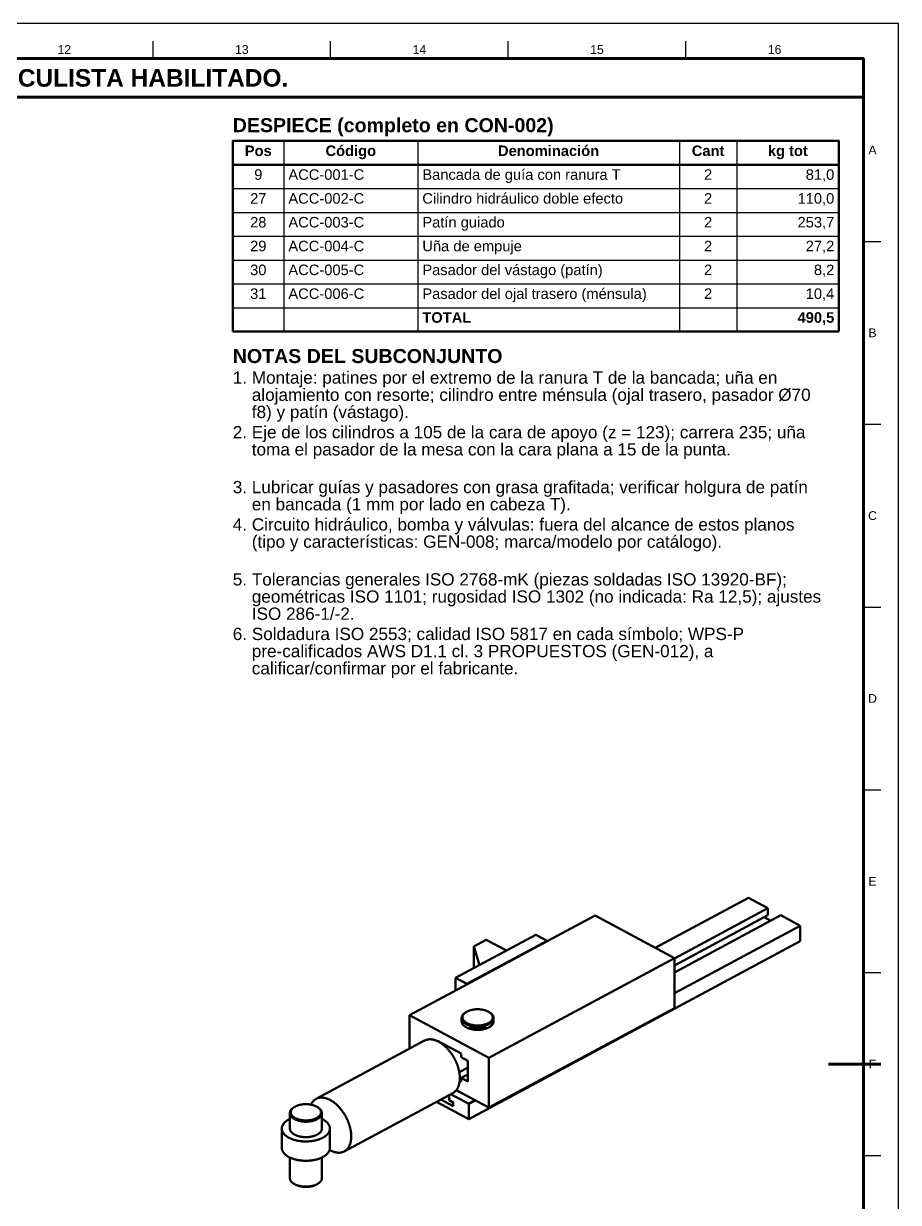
# Model space of a CAD drawing. Header units: millimetres. Extents: x 0 to 841, y 0 to 594.
# Drawn here: x 591.3 to 841, y 257.5 to 594 of the extents above; entities that cross this region are included whole.
import ezdxf
from ezdxf.enums import TextEntityAlignment as Align

# ---------------------------------------------------------------- set-up
doc = ezdxf.new("R2010")
doc.units = ezdxf.units.MM
for name, color, linetype, lineweight in [('FINA', 7, 'CONTINUOUS', 25), ('MARCO', 7, 'CONTINUOUS', 70), ('TXT', 7, 'CONTINUOUS', 25), ('VIS', 7, 'CONTINUOUS', 50)]:
    doc.layers.add(name, color=color, linetype=linetype, lineweight=lineweight)
doc.styles.add('STD', font='LiberationSans-Regular.ttf')
doc.styles.add('STDB', font='LiberationSans-Bold.ttf')

msp = doc.modelspace()

# ---------------------------------------------------------------- linework, layer by layer
at = {"layer": 'FINA'}
for p, q in [((628.25, 584), (628.25, 589)), ((678.94, 584), (678.94, 589)), ((729.62, 584), (729.62, 589)), ((780.31, 584), (780.31, 589)), ((665.57, 560.5), (665.57, 506.1)), ((703.81, 560.5), (703.81, 506.1)), ((778.47, 560.5), (778.47, 506.1)), ((794.86, 560.5), (794.86, 506.1)), ((651, 553.7), (824, 553.7)), ((651, 546.9), (824, 546.9)), ((651, 540.1), (824, 540.1)), ((651, 533.3), (824, 533.3)), ((831, 531.82), (836, 531.82)), ((651, 526.5), (824, 526.5)), ((651, 519.7), (824, 519.7)), ((651, 512.9), (824, 512.9)), ((831, 479.64), (836, 479.64)), ((831, 427.45), (836, 427.45)), ((831, 375.27), (836, 375.27)), ((831, 323.09), (836, 323.09)), ((831, 270.91), (836, 270.91))]:
    msp.add_line(p, q, dxfattribs=at)
msp.add_lwpolyline([(0, 0), (841, 0), (841, 594), (0, 594)], close=True, dxfattribs=at)
at = {"layer": 'MARCO'}
msp.add_line((836, 297), (821, 297), dxfattribs=at)
for points in [[(20, 10), (831, 10), (831, 584), (20, 584)], [(20, 573), (831, 573), (831, 584), (20, 584)]]:
    msp.add_lwpolyline(points, close=True, dxfattribs=at)
at = {"layer": 'VIS'}
for p, q in [((651, 560.5), (651, 506.1)), ((824, 560.5), (824, 506.1)), ((651, 506.1), (824, 506.1))]:
    msp.add_line(p, q, dxfattribs=at)
msp.add_lwpolyline([(651, 553.7), (824, 553.7), (824, 560.5), (651, 560.5)], close=True, dxfattribs=at)
for points in [[(771.61, 330.16), (798.2, 344.43)], [(798.2, 344.43), (803.75, 341.45)], [(777.09, 327.14), (803.75, 341.45)], [(803.75, 341.45), (803.75, 339.47)], [(740.78, 332.06), (754.42, 339.39)], [(754.42, 339.39), (777.09, 327.22)], [(777.09, 323.16), (807.45, 339.47)], [(777.09, 325.15), (803.75, 339.47)], [(802.72, 338.91), (804.57, 337.92)], [(807.45, 339.47), (813, 336.49)], [(714.6, 321.59), (737.54, 333.91)], [(737.54, 333.91), (740.78, 332.17)], [(777.09, 317.2), (813, 336.49)], [(813, 332.07), (813, 336.49)], [(717.84, 319.86), (740.78, 332.17)], [(717.84, 319.75), (740.78, 332.06)], [(718.35, 281.25), (813, 332.07)], [(719.81, 330.57), (723.36, 332.48)], [(719.81, 324.39), (719.81, 330.57)], [(721.39, 325.24), (719.81, 330.57)], [(723.36, 332.48), (729.12, 329.39)], [(740.78, 332.06), (740.78, 332.17)], [(724.13, 298.79), (777.09, 327.22)], [(777.09, 312.98), (777.09, 327.22)], [(701.47, 310.95), (717.84, 319.75)], [(714.6, 318.01), (714.6, 321.59)], [(714.6, 321.59), (717.84, 319.86)], [(717.84, 319.75), (717.84, 319.86)], [(724.13, 284.55), (777.09, 312.98)], [(701.47, 301.38), (701.47, 310.95)], [(701.47, 310.95), (724.13, 298.79)], [(717.36, 311.66), (717.26, 311.6), (717.16, 311.52), (717.06, 311.45), (716.97, 311.37), (716.88, 311.28), (716.8, 311.2), (716.71, 311.1), (716.64, 311.01), (716.57, 310.91), (716.51, 310.8), (716.45, 310.69), (716.4, 310.58), (716.37, 310.46), (716.34, 310.34), (716.32, 310.22), (716.31, 310.1)], [(716.31, 310.1), (716.32, 309.98), (716.34, 309.86), (716.36, 309.74), (716.4, 309.63), (716.44, 309.52), (716.5, 309.41), (716.56, 309.31), (716.63, 309.21), (716.7, 309.11), (716.78, 309.02), (716.86, 308.94), (716.95, 308.85), (717.04, 308.77), (717.13, 308.7), (717.23, 308.63), (717.33, 308.56), (717.43, 308.49), (717.53, 308.43), (717.63, 308.37), (717.74, 308.32), (717.85, 308.26), (717.96, 308.21), (718.07, 308.17), (718.18, 308.12), (718.29, 308.08), (718.4, 308.04), (718.52, 308), (718.63, 307.96), (718.75, 307.93), (718.86, 307.9), (718.98, 307.87), (719.1, 307.84), (719.21, 307.81), (719.33, 307.79), (719.45, 307.77), (719.57, 307.75), (719.69, 307.73), (719.8, 307.71), (719.92, 307.7), (720.04, 307.68), (720.16, 307.67), (720.28, 307.66), (720.4, 307.66), (720.52, 307.65), (720.64, 307.65), (720.76, 307.64), (720.88, 307.64), (721, 307.64), (721.12, 307.64), (721.24, 307.65), (721.36, 307.65), (721.48, 307.66), (721.6, 307.67), (721.72, 307.68), (721.84, 307.69), (721.96, 307.71), (722.08, 307.73), (722.2, 307.74), (722.31, 307.76), (722.43, 307.78), (722.55, 307.81), (722.67, 307.83), (722.78, 307.86), (722.9, 307.89), (723.02, 307.92), (723.13, 307.96), (723.25, 307.99), (723.36, 308.03), (723.47, 308.07), (723.59, 308.11), (723.7, 308.16), (723.81, 308.2), (723.92, 308.25), (724.02, 308.31), (724.13, 308.36)], [(716.31, 310.1), (716.31, 309.22)], [(717.56, 311.8), (717.46, 311.73), (717.37, 311.66), (717.27, 311.58), (717.18, 311.5), (717.09, 311.42), (717.01, 311.33), (716.93, 311.24), (716.86, 311.15), (716.79, 311.05), (716.73, 310.94), (716.68, 310.83), (716.64, 310.72), (716.61, 310.61), (716.59, 310.49), (716.58, 310.37), (716.58, 310.25), (716.59, 310.13), (716.62, 310.01), (716.65, 309.9), (716.69, 309.78), (716.75, 309.68), (716.81, 309.57), (716.88, 309.47), (716.95, 309.38), (717.03, 309.29), (717.11, 309.2), (717.2, 309.12), (717.29, 309.04), (717.39, 308.97), (717.48, 308.9), (717.58, 308.83), (717.69, 308.77), (717.79, 308.71), (717.9, 308.65), (718, 308.6), (718.11, 308.55), (718.22, 308.5), (718.34, 308.45), (718.45, 308.41), (718.56, 308.37), (718.67, 308.33), (718.79, 308.3), (718.9, 308.26), (719.02, 308.23), (719.14, 308.2), (719.25, 308.18), (719.37, 308.15), (719.49, 308.13), (719.61, 308.11), (719.73, 308.09), (719.85, 308.07), (719.97, 308.06), (720.09, 308.04), (720.2, 308.03), (720.32, 308.02), (720.44, 308.02), (720.56, 308.01), (720.68, 308.01), (720.81, 308), (720.93, 308), (721.05, 308), (721.17, 308.01), (721.29, 308.01), (721.41, 308.02), (721.53, 308.03), (721.65, 308.04), (721.76, 308.05), (721.88, 308.06), (722, 308.08), (722.12, 308.1), (722.24, 308.12), (722.36, 308.14), (722.48, 308.16), (722.59, 308.19), (722.71, 308.22), (722.83, 308.25), (722.94, 308.28), (723.06, 308.32), (723.17, 308.35), (723.29, 308.39), (723.4, 308.43), (723.51, 308.48), (723.62, 308.52), (723.73, 308.57), (723.84, 308.63), (723.95, 308.68)], [(717.56, 311.8), (717.36, 311.66)], [(724.22, 311.8), (724.12, 311.86), (724.01, 311.92), (723.91, 311.98), (723.8, 312.03), (723.69, 312.09), (723.58, 312.14), (723.46, 312.18), (723.35, 312.23), (723.23, 312.27), (723.12, 312.31), (723, 312.34), (722.88, 312.38), (722.77, 312.41), (722.65, 312.44), (722.53, 312.47), (722.41, 312.49), (722.29, 312.51), (722.17, 312.53), (722.05, 312.55), (721.93, 312.57), (721.81, 312.59), (721.69, 312.6), (721.56, 312.61), (721.44, 312.62), (721.32, 312.63), (721.2, 312.63), (721.08, 312.64), (720.95, 312.64), (720.83, 312.64), (720.71, 312.64), (720.59, 312.63), (720.47, 312.63), (720.34, 312.62), (720.22, 312.61), (720.1, 312.6), (719.98, 312.59), (719.86, 312.57), (719.74, 312.55), (719.62, 312.53), (719.5, 312.51), (719.38, 312.49), (719.26, 312.47), (719.14, 312.44), (719.02, 312.41), (718.9, 312.38), (718.78, 312.34), (718.67, 312.31), (718.55, 312.27), (718.44, 312.23), (718.32, 312.18), (718.21, 312.14), (718.1, 312.09), (717.99, 312.03), (717.88, 311.98), (717.77, 311.92), (717.67, 311.86), (717.56, 311.8)], [(723.95, 308.68), (724.05, 308.74), (724.16, 308.8), (724.26, 308.87), (724.36, 308.94), (724.46, 309.01), (724.55, 309.09), (724.64, 309.17), (724.73, 309.26), (724.81, 309.35), (724.89, 309.44), (724.96, 309.54), (725.02, 309.64), (725.08, 309.75), (725.13, 309.86), (725.16, 309.98), (725.19, 310.1), (725.21, 310.22), (725.21, 310.34), (725.2, 310.46), (725.18, 310.58), (725.15, 310.7), (725.11, 310.82), (725.06, 310.93), (725, 311.03), (724.93, 311.14), (724.86, 311.23), (724.78, 311.33), (724.7, 311.42), (724.61, 311.5), (724.52, 311.58), (724.42, 311.66), (724.32, 311.73), (724.22, 311.8)], [(724.13, 308.36), (724.24, 308.42), (724.34, 308.48), (724.44, 308.55), (724.54, 308.62), (724.64, 308.69), (724.74, 308.76), (724.83, 308.84), (724.92, 308.93), (725, 309.01), (725.08, 309.1), (725.15, 309.2), (725.22, 309.3), (725.28, 309.4), (725.34, 309.51), (725.39, 309.62), (725.42, 309.74), (725.45, 309.86), (725.47, 309.98), (725.47, 310.1)], [(724.22, 311.8), (724.43, 311.66)], [(725.47, 310.1), (725.47, 310.22), (725.45, 310.34), (725.42, 310.46), (725.38, 310.58), (725.34, 310.69), (725.28, 310.8), (725.22, 310.91), (725.15, 311.01), (725.07, 311.1), (724.99, 311.2), (724.91, 311.28), (724.82, 311.37), (724.72, 311.45), (724.63, 311.52), (724.53, 311.6), (724.43, 311.66)], [(725.47, 310.1), (725.47, 309.22)], [(724.13, 307.48), (724.02, 307.42), (723.92, 307.37), (723.81, 307.32), (723.7, 307.27), (723.59, 307.23), (723.47, 307.19), (723.36, 307.15), (723.25, 307.11), (723.13, 307.07), (723.02, 307.04), (722.9, 307.01), (722.78, 306.98), (722.67, 306.95), (722.55, 306.93), (722.43, 306.9), (722.31, 306.88), (722.2, 306.86), (722.08, 306.84), (721.96, 306.83), (721.84, 306.81), (721.72, 306.8), (721.6, 306.79), (721.48, 306.78), (721.36, 306.77), (721.24, 306.77), (721.12, 306.76), (721, 306.76), (720.88, 306.76), (720.76, 306.76), (720.64, 306.76), (720.52, 306.77), (720.4, 306.77), (720.28, 306.78), (720.16, 306.79), (720.04, 306.8), (719.92, 306.81), (719.8, 306.83), (719.69, 306.85), (719.57, 306.86), (719.45, 306.88), (719.33, 306.91), (719.21, 306.93), (719.1, 306.96), (718.98, 306.98), (718.86, 307.01), (718.75, 307.05), (718.63, 307.08), (718.52, 307.12), (718.4, 307.15), (718.29, 307.19), (718.18, 307.24), (718.07, 307.28), (717.96, 307.33), (717.85, 307.38), (717.74, 307.43), (717.63, 307.49), (717.53, 307.55), (717.43, 307.61), (717.33, 307.68), (717.23, 307.74), (717.13, 307.82), (717.04, 307.89), (716.95, 307.97), (716.86, 308.05), (716.78, 308.14), (716.7, 308.23), (716.63, 308.33), (716.56, 308.42), (716.5, 308.53), (716.44, 308.64), (716.4, 308.75), (716.36, 308.86), (716.34, 308.98), (716.32, 309.1), (716.31, 309.22)], [(718.34, 307.18), (718.46, 307.21), (718.57, 307.25), (718.69, 307.29), (718.8, 307.32), (718.92, 307.35), (719.04, 307.38), (719.16, 307.41), (719.27, 307.43), (719.39, 307.46), (719.51, 307.48), (719.63, 307.5), (719.75, 307.51), (719.87, 307.53), (719.99, 307.54), (720.11, 307.56), (720.23, 307.57), (720.35, 307.57), (720.47, 307.58), (720.59, 307.59), (720.71, 307.59), (720.83, 307.59), (720.95, 307.59), (721.07, 307.59), (721.2, 307.59), (721.32, 307.58), (721.44, 307.57), (721.56, 307.57), (721.68, 307.56), (721.8, 307.54), (721.92, 307.53), (722.04, 307.51), (722.16, 307.5), (722.28, 307.48), (722.39, 307.46), (722.51, 307.43), (722.63, 307.41), (722.75, 307.38), (722.87, 307.35), (722.98, 307.32), (723.1, 307.29), (723.21, 307.25), (723.33, 307.21), (723.44, 307.18)], [(718.68, 307.06), (718.8, 307.1), (718.91, 307.13), (719.03, 307.16), (719.15, 307.19), (719.27, 307.21), (719.39, 307.23), (719.51, 307.26), (719.63, 307.27), (719.75, 307.29), (719.87, 307.31), (719.99, 307.32), (720.11, 307.33), (720.23, 307.34), (720.35, 307.35), (720.47, 307.36), (720.59, 307.37), (720.71, 307.37), (720.83, 307.37), (720.95, 307.37), (721.08, 307.37), (721.2, 307.37), (721.32, 307.36), (721.44, 307.35), (721.56, 307.34), (721.68, 307.33), (721.8, 307.32), (721.92, 307.31), (722.04, 307.29), (722.16, 307.27), (722.28, 307.26), (722.4, 307.23), (722.52, 307.21), (722.64, 307.19), (722.75, 307.16), (722.87, 307.13), (722.99, 307.1), (723.11, 307.06)], [(725.47, 309.22), (725.47, 309.1), (725.45, 308.98), (725.42, 308.86), (725.39, 308.74), (725.34, 308.63), (725.28, 308.52), (725.22, 308.42), (725.15, 308.32), (725.08, 308.22), (725, 308.13), (724.92, 308.04), (724.83, 307.96), (724.74, 307.88), (724.64, 307.8), (724.54, 307.73), (724.44, 307.66), (724.34, 307.6), (724.24, 307.54), (724.13, 307.48)], [(674.78, 287.05), (705.77, 303.69)], [(715.81, 292.97), (715.81, 293.09), (715.8, 293.21), (715.8, 293.33), (715.79, 293.45), (715.79, 293.57), (715.78, 293.69), (715.77, 293.81), (715.75, 293.93), (715.74, 294.05), (715.73, 294.17), (715.71, 294.29), (715.69, 294.4), (715.68, 294.52), (715.66, 294.64), (715.63, 294.76), (715.61, 294.88), (715.59, 295), (715.56, 295.11), (715.54, 295.23), (715.51, 295.35), (715.48, 295.47), (715.45, 295.58), (715.42, 295.7), (715.39, 295.81), (715.36, 295.93), (715.32, 296.05), (715.29, 296.16), (715.25, 296.28), (715.21, 296.39), (715.17, 296.5), (715.14, 296.62), (715.1, 296.73), (715.05, 296.84), (715.01, 296.96), (714.97, 297.07), (714.92, 297.18), (714.88, 297.29), (714.83, 297.4), (714.78, 297.51), (714.74, 297.62), (714.69, 297.73), (714.64, 297.84), (714.59, 297.95), (714.53, 298.06), (714.48, 298.17), (714.43, 298.28), (714.37, 298.38), (714.32, 298.49), (714.26, 298.6), (714.2, 298.7), (714.15, 298.81), (714.09, 298.91), (714.03, 299.02), (713.96, 299.12), (713.9, 299.22), (713.84, 299.33), (713.78, 299.43), (713.71, 299.53), (713.65, 299.63), (713.58, 299.73), (713.51, 299.83), (713.45, 299.93), (713.38, 300.03), (713.31, 300.13), (713.24, 300.23), (713.17, 300.32), (713.09, 300.42), (713.02, 300.51), (712.95, 300.61), (712.87, 300.7), (712.8, 300.8), (712.72, 300.89), (712.64, 300.98), (712.56, 301.07), (712.48, 301.16), (712.4, 301.25), (712.32, 301.34), (712.24, 301.43), (712.16, 301.52), (712.08, 301.61), (711.99, 301.69), (711.91, 301.78), (711.82, 301.86), (711.73, 301.94), (711.64, 302.02), (711.56, 302.11), (711.47, 302.19), (711.38, 302.27), (711.28, 302.34), (711.19, 302.42), (711.1, 302.5), (711, 302.57), (710.91, 302.64), (710.81, 302.72), (710.72, 302.79), (710.62, 302.86), (710.52, 302.93), (710.42, 302.99), (710.32, 303.06), (710.22, 303.12), (710.11, 303.19), (710.01, 303.25), (709.91, 303.31), (709.8, 303.36), (709.69, 303.42), (709.59, 303.47), (709.48, 303.53), (709.37, 303.58), (709.26, 303.63), (709.15, 303.67), (709.04, 303.72), (708.92, 303.76), (708.81, 303.8), (708.69, 303.84), (708.58, 303.87), (708.46, 303.9), (708.35, 303.93), (708.23, 303.96), (708.11, 303.98), (707.99, 304.01), (707.87, 304.02), (707.75, 304.04), (707.64, 304.05), (707.52, 304.06), (707.39, 304.06), (707.27, 304.06), (707.15, 304.06), (707.03, 304.05), (706.91, 304.04), (706.8, 304.02), (706.68, 304), (706.56, 303.98), (706.44, 303.95), (706.33, 303.92), (706.21, 303.88), (706.1, 303.84), (705.99, 303.79), (705.88, 303.74), (705.77, 303.69)], [(709.42, 303.65), (709.42, 303.55)], [(709.42, 303.65), (716.18, 300.02)], [(710.3, 303.07), (710.4, 303.12)], [(711.75, 301.92), (712.2, 302.16)], [(716.18, 300.02), (716.18, 298.98)], [(716.18, 298.98), (718.12, 297.93)], [(718.12, 297.93), (718.12, 291.97)], [(724.13, 284.55), (724.13, 298.79)], [(713.82, 288.7), (713.92, 288.76), (714.02, 288.83), (714.12, 288.89), (714.22, 288.96), (714.31, 289.04), (714.41, 289.12), (714.49, 289.2), (714.58, 289.28), (714.66, 289.37), (714.74, 289.46), (714.82, 289.56), (714.89, 289.65), (714.96, 289.75), (715.03, 289.85), (715.09, 289.95), (715.15, 290.06), (715.21, 290.16), (715.26, 290.27), (715.31, 290.38), (715.36, 290.49), (715.4, 290.6), (715.45, 290.72), (715.49, 290.83), (715.52, 290.94), (715.56, 291.06), (715.59, 291.18), (715.62, 291.29), (715.65, 291.41), (715.67, 291.53), (715.69, 291.65), (715.71, 291.77), (715.73, 291.88), (715.75, 292), (715.76, 292.12), (715.77, 292.24), (715.78, 292.36), (715.79, 292.48), (715.8, 292.6), (715.8, 292.73), (715.81, 292.85), (715.81, 292.97)], [(715.65, 294.66), (717.99, 295.92)], [(716.18, 293.02), (718.12, 294.06)], [(716.18, 293.02), (718.12, 291.97)], [(716.18, 293.02), (716.18, 291.97)], [(717.8, 295.81), (718.12, 295.64)], [(717.99, 295.92), (718.01, 295.93), (718.03, 295.94), (718.05, 295.95), (718.08, 295.97), (718.1, 295.98), (718.12, 296)], [(714.81, 289.55), (724.13, 284.55)], [(715.77, 292.19), (716.18, 291.97)], [(674.78, 287.05), (674.68, 286.99), (674.57, 286.92), (674.47, 286.85), (674.37, 286.78), (674.27, 286.7), (674.17, 286.62), (674.08, 286.53), (674, 286.44), (673.91, 286.35), (673.83, 286.26), (673.75, 286.16), (673.68, 286.06), (673.61, 285.96), (673.54, 285.85), (673.48, 285.74), (673.42, 285.63), (673.36, 285.52), (673.31, 285.41)], [(684.82, 276.33), (684.82, 276.45), (684.82, 276.57), (684.81, 276.69), (684.81, 276.81), (684.8, 276.93), (684.79, 277.05), (684.78, 277.17), (684.77, 277.29), (684.75, 277.41), (684.74, 277.53), (684.72, 277.65), (684.71, 277.77), (684.69, 277.89), (684.67, 278), (684.65, 278.12), (684.62, 278.24), (684.6, 278.36), (684.58, 278.48), (684.55, 278.59), (684.52, 278.71), (684.49, 278.83), (684.46, 278.95), (684.43, 279.06), (684.4, 279.18), (684.37, 279.29), (684.33, 279.41), (684.3, 279.52), (684.26, 279.64), (684.23, 279.75), (684.19, 279.87), (684.15, 279.98), (684.11, 280.09), (684.07, 280.21), (684.02, 280.32), (683.98, 280.43), (683.94, 280.54), (683.89, 280.66), (683.84, 280.77), (683.8, 280.88), (683.75, 280.99), (683.7, 281.1), (683.65, 281.21), (683.6, 281.32), (683.55, 281.42), (683.49, 281.53), (683.44, 281.64), (683.39, 281.75), (683.33, 281.85), (683.27, 281.96), (683.22, 282.07), (683.16, 282.17), (683.1, 282.28), (683.04, 282.38), (682.98, 282.48), (682.92, 282.59), (682.85, 282.69), (682.79, 282.79), (682.73, 282.89), (682.66, 282.99), (682.59, 283.09), (682.53, 283.19), (682.46, 283.29), (682.39, 283.39), (682.32, 283.49), (682.25, 283.59), (682.18, 283.69), (682.11, 283.78), (682.03, 283.88), (681.96, 283.97), (681.88, 284.07), (681.81, 284.16), (681.73, 284.25), (681.65, 284.34), (681.58, 284.44), (681.5, 284.53), (681.42, 284.62), (681.34, 284.71), (681.25, 284.79), (681.17, 284.88), (681.09, 284.97), (681, 285.05), (680.92, 285.14), (680.83, 285.22), (680.75, 285.31), (680.66, 285.39), (680.57, 285.47), (680.48, 285.55), (680.39, 285.63), (680.3, 285.71), (680.2, 285.78), (680.11, 285.86), (680.02, 285.93), (679.92, 286.01), (679.83, 286.08), (679.73, 286.15), (679.63, 286.22), (679.53, 286.29), (679.43, 286.36), (679.33, 286.42), (679.23, 286.49), (679.13, 286.55), (679.02, 286.61), (678.92, 286.67), (678.81, 286.73), (678.71, 286.78), (678.6, 286.84), (678.49, 286.89), (678.38, 286.94), (678.27, 286.99), (678.16, 287.04), (678.05, 287.08), (677.94, 287.12), (677.82, 287.16), (677.71, 287.2), (677.59, 287.23), (677.48, 287.27), (677.36, 287.3), (677.24, 287.32), (677.12, 287.35), (677.01, 287.37), (676.89, 287.39), (676.77, 287.4), (676.65, 287.41), (676.53, 287.42), (676.41, 287.42), (676.29, 287.42), (676.17, 287.42), (676.05, 287.41), (675.93, 287.4), (675.81, 287.38), (675.69, 287.36), (675.57, 287.34), (675.45, 287.31), (675.34, 287.28), (675.22, 287.24), (675.11, 287.2), (675, 287.15), (674.89, 287.1), (674.78, 287.05)], [(682.83, 272.07), (713.82, 288.7)], [(709.15, 286.2), (718.35, 281.25)], [(710.38, 286.86), (713.91, 284.96)], [(712.33, 287.91), (712.8, 287.65)], [(712.8, 288.16), (712.8, 286.66)], [(712.8, 286.66), (713.91, 286.07)], [(713.26, 288.4), (718.35, 285.67)], [(713.91, 286.07), (713.91, 284.96)], [(718.35, 285.67), (720.2, 286.66)], [(668.34, 284.57), (668.24, 284.5), (668.14, 284.43), (668.04, 284.35), (667.95, 284.27), (667.86, 284.19), (667.77, 284.1), (667.69, 284.01), (667.61, 283.91), (667.54, 283.81), (667.48, 283.71), (667.43, 283.6), (667.38, 283.49), (667.34, 283.37), (667.31, 283.25), (667.3, 283.13), (667.29, 283.01)], [(667.29, 283.01), (667.3, 282.89), (667.31, 282.77), (667.34, 282.65), (667.37, 282.54), (667.42, 282.42), (667.47, 282.32), (667.53, 282.21), (667.6, 282.11), (667.67, 282.02), (667.75, 281.93), (667.84, 281.84), (667.92, 281.76), (668.01, 281.68), (668.11, 281.6), (668.2, 281.53), (668.3, 281.46), (668.4, 281.4), (668.51, 281.34), (668.61, 281.28), (668.72, 281.22), (668.82, 281.17), (668.93, 281.12), (669.04, 281.07), (669.15, 281.03), (669.27, 280.98), (669.38, 280.94), (669.49, 280.9), (669.61, 280.87), (669.72, 280.83), (669.84, 280.8), (669.95, 280.77), (670.07, 280.75), (670.19, 280.72), (670.31, 280.7), (670.42, 280.67), (670.54, 280.65), (670.66, 280.63), (670.78, 280.62), (670.9, 280.6), (671.02, 280.59), (671.14, 280.58), (671.26, 280.57), (671.38, 280.56), (671.5, 280.56), (671.62, 280.55), (671.74, 280.55), (671.86, 280.55), (671.98, 280.55), (672.1, 280.55), (672.22, 280.55), (672.34, 280.56), (672.46, 280.57), (672.58, 280.58), (672.7, 280.59), (672.81, 280.6), (672.93, 280.62), (673.05, 280.63), (673.17, 280.65), (673.29, 280.67), (673.41, 280.69), (673.53, 280.71), (673.64, 280.74), (673.76, 280.77), (673.88, 280.8), (673.99, 280.83), (674.11, 280.86), (674.22, 280.9), (674.34, 280.94), (674.45, 280.98), (674.56, 281.02), (674.67, 281.06), (674.78, 281.11), (674.89, 281.16), (675, 281.21), (675.11, 281.27)], [(667.29, 283.01), (667.29, 278.59)], [(668.54, 284.7), (668.44, 284.63), (668.34, 284.56), (668.25, 284.49), (668.16, 284.41), (668.07, 284.33), (667.99, 284.24), (667.91, 284.15), (667.84, 284.05), (667.77, 283.95), (667.71, 283.85), (667.66, 283.74), (667.62, 283.63), (667.58, 283.51), (667.56, 283.39), (667.55, 283.27), (667.55, 283.15), (667.57, 283.03), (667.59, 282.92), (667.63, 282.8), (667.67, 282.69), (667.72, 282.58), (667.78, 282.48), (667.85, 282.38), (667.92, 282.28), (668, 282.19), (668.09, 282.11), (668.18, 282.03), (668.27, 281.95), (668.36, 281.87), (668.46, 281.8), (668.56, 281.74), (668.66, 281.67), (668.77, 281.61), (668.87, 281.56), (668.98, 281.5), (669.09, 281.45), (669.2, 281.41), (669.31, 281.36), (669.42, 281.32), (669.54, 281.28), (669.65, 281.24), (669.76, 281.2), (669.88, 281.17), (670, 281.14), (670.11, 281.11), (670.23, 281.08), (670.35, 281.06), (670.47, 281.03), (670.58, 281.01), (670.7, 281), (670.82, 280.98), (670.94, 280.96), (671.06, 280.95), (671.18, 280.94), (671.3, 280.93), (671.42, 280.92), (671.54, 280.92), (671.66, 280.91), (671.78, 280.91), (671.9, 280.91), (672.02, 280.91), (672.14, 280.91), (672.26, 280.92), (672.38, 280.93), (672.5, 280.93), (672.62, 280.94), (672.74, 280.96), (672.86, 280.97), (672.98, 280.99), (673.1, 281), (673.22, 281.02), (673.33, 281.05), (673.45, 281.07), (673.57, 281.1), (673.69, 281.12), (673.8, 281.15), (673.92, 281.19), (674.03, 281.22), (674.15, 281.26), (674.26, 281.3), (674.37, 281.34), (674.49, 281.38), (674.6, 281.43), (674.71, 281.48), (674.81, 281.53), (674.92, 281.59)], [(668.54, 284.7), (668.34, 284.57)], [(675.2, 284.7), (675.1, 284.77), (674.99, 284.83), (674.88, 284.89), (674.77, 284.94), (674.66, 284.99), (674.55, 285.04), (674.44, 285.09), (674.32, 285.13), (674.21, 285.17), (674.09, 285.21), (673.98, 285.25), (673.86, 285.28), (673.74, 285.31), (673.62, 285.34), (673.5, 285.37), (673.39, 285.4), (673.27, 285.42), (673.14, 285.44), (673.02, 285.46), (672.9, 285.48), (672.78, 285.49), (672.66, 285.51), (672.54, 285.52), (672.42, 285.53), (672.3, 285.53), (672.17, 285.54), (672.05, 285.54), (671.93, 285.54), (671.81, 285.54), (671.69, 285.54), (671.56, 285.54), (671.44, 285.53), (671.32, 285.53), (671.2, 285.52), (671.08, 285.51), (670.96, 285.49), (670.83, 285.48), (670.71, 285.46), (670.59, 285.44), (670.47, 285.42), (670.35, 285.4), (670.23, 285.37), (670.11, 285.34), (670, 285.31), (669.88, 285.28), (669.76, 285.25), (669.64, 285.21), (669.53, 285.17), (669.41, 285.13), (669.3, 285.09), (669.19, 285.04), (669.07, 284.99), (668.96, 284.94), (668.86, 284.89), (668.75, 284.83), (668.64, 284.77), (668.54, 284.7)], [(674.92, 281.59), (675.03, 281.65), (675.13, 281.71), (675.23, 281.78), (675.33, 281.85), (675.43, 281.92), (675.53, 282), (675.62, 282.08), (675.7, 282.16), (675.79, 282.25), (675.86, 282.35), (675.93, 282.45), (676, 282.55), (676.05, 282.66), (676.1, 282.77), (676.14, 282.89), (676.17, 283.01), (676.18, 283.13), (676.19, 283.25), (676.18, 283.37), (676.16, 283.49), (676.13, 283.61), (676.09, 283.72), (676.03, 283.83), (675.98, 283.94), (675.91, 284.04), (675.84, 284.14), (675.76, 284.23), (675.67, 284.32), (675.59, 284.41), (675.49, 284.49), (675.4, 284.56), (675.3, 284.63), (675.2, 284.7)], [(675.11, 281.27), (675.21, 281.33), (675.32, 281.39), (675.42, 281.45), (675.52, 281.52), (675.62, 281.59), (675.71, 281.67), (675.8, 281.75), (675.89, 281.83), (675.98, 281.92), (676.06, 282.01), (676.13, 282.11), (676.2, 282.21), (676.26, 282.31), (676.31, 282.42), (676.36, 282.53), (676.4, 282.65), (676.43, 282.76), (676.44, 282.88), (676.45, 283.01)], [(675.2, 284.7), (675.4, 284.57)], [(676.45, 283.01), (676.44, 283.13), (676.42, 283.25), (676.4, 283.37), (676.36, 283.49), (676.31, 283.6), (676.26, 283.71), (676.19, 283.81), (676.12, 283.91), (676.05, 284.01), (675.97, 284.1), (675.88, 284.19), (675.79, 284.27), (675.7, 284.35), (675.6, 284.43), (675.5, 284.5), (675.4, 284.57)], [(676.45, 283.01), (676.45, 278.59)], [(718.35, 281.25), (718.35, 285.67)], [(667.29, 281.34), (667.18, 281.29), (667.07, 281.23), (666.97, 281.17), (666.86, 281.11), (666.75, 281.05), (666.65, 280.99), (666.55, 280.92), (666.45, 280.86), (666.35, 280.79), (666.25, 280.71), (666.16, 280.64), (666.06, 280.56), (665.97, 280.48), (665.88, 280.4), (665.79, 280.31), (665.71, 280.22), (665.63, 280.13), (665.55, 280.04), (665.48, 279.94), (665.41, 279.84), (665.34, 279.74), (665.28, 279.64), (665.23, 279.53), (665.18, 279.42), (665.13, 279.31), (665.09, 279.19), (665.06, 279.07), (665.03, 278.95), (665.02, 278.83), (665, 278.71), (665, 278.59)], [(678.74, 278.59), (678.73, 278.71), (678.72, 278.83), (678.7, 278.95), (678.68, 279.07), (678.65, 279.19), (678.61, 279.31), (678.56, 279.42), (678.51, 279.53), (678.45, 279.64), (678.39, 279.74), (678.33, 279.84), (678.26, 279.94), (678.18, 280.04), (678.11, 280.13), (678.03, 280.22), (677.94, 280.31), (677.86, 280.4), (677.77, 280.48), (677.68, 280.56), (677.58, 280.64), (677.49, 280.71), (677.39, 280.79), (677.29, 280.86), (677.19, 280.92), (677.09, 280.99), (676.98, 281.05), (676.88, 281.11), (676.77, 281.17), (676.66, 281.23), (676.56, 281.29), (676.45, 281.34)], [(665, 278.59), (665, 278.47), (665.02, 278.35), (665.03, 278.23), (665.06, 278.11), (665.09, 278), (665.13, 277.88), (665.17, 277.77), (665.22, 277.66), (665.28, 277.55), (665.34, 277.45), (665.4, 277.35), (665.47, 277.25), (665.54, 277.15), (665.62, 277.06), (665.7, 276.97), (665.78, 276.88), (665.87, 276.8), (665.96, 276.71), (666.05, 276.63), (666.14, 276.56), (666.23, 276.48), (666.33, 276.41), (666.43, 276.34), (666.53, 276.27), (666.63, 276.21), (666.73, 276.14), (666.84, 276.08), (666.94, 276.02), (667.05, 275.97), (667.15, 275.91), (667.26, 275.86), (667.37, 275.8), (667.48, 275.75), (667.59, 275.71), (667.7, 275.66), (667.81, 275.62), (667.93, 275.57), (668.04, 275.53), (668.15, 275.49), (668.27, 275.45), (668.38, 275.41), (668.5, 275.38), (668.61, 275.34), (668.73, 275.31), (668.85, 275.28), (668.96, 275.25), (669.08, 275.22), (669.2, 275.19), (669.32, 275.17), (669.43, 275.14), (669.55, 275.12), (669.67, 275.1), (669.79, 275.08), (669.91, 275.06), (670.03, 275.04), (670.15, 275.02), (670.27, 275.01), (670.38, 274.99), (670.5, 274.98), (670.62, 274.97), (670.74, 274.95), (670.86, 274.94), (670.99, 274.93), (671.11, 274.93), (671.23, 274.92), (671.35, 274.91), (671.47, 274.91), (671.59, 274.91), (671.71, 274.91), (671.83, 274.9), (671.95, 274.9), (672.07, 274.91), (672.19, 274.91), (672.31, 274.91), (672.43, 274.92), (672.55, 274.92), (672.67, 274.93), (672.79, 274.94), (672.91, 274.95), (673.03, 274.96), (673.15, 274.97), (673.27, 274.98), (673.39, 275), (673.51, 275.01), (673.63, 275.03), (673.75, 275.05), (673.87, 275.06), (673.99, 275.08), (674.11, 275.11), (674.22, 275.13), (674.34, 275.15), (674.46, 275.18), (674.58, 275.2), (674.7, 275.23), (674.81, 275.26), (674.93, 275.29), (675.05, 275.32), (675.16, 275.36), (675.28, 275.39), (675.39, 275.43), (675.51, 275.46), (675.62, 275.5), (675.73, 275.54), (675.85, 275.59), (675.96, 275.63), (676.07, 275.68), (676.18, 275.72), (676.29, 275.77), (676.4, 275.82), (676.51, 275.87), (676.62, 275.93), (676.72, 275.98)], [(665, 278.59), (665, 273.07)], [(675.11, 276.85), (675, 276.8), (674.89, 276.75), (674.78, 276.7), (674.67, 276.65), (674.56, 276.6), (674.45, 276.56), (674.34, 276.52), (674.22, 276.48), (674.11, 276.45), (673.99, 276.41), (673.88, 276.38), (673.76, 276.35), (673.64, 276.33), (673.53, 276.3), (673.41, 276.28), (673.29, 276.25), (673.17, 276.24), (673.05, 276.22), (672.93, 276.2), (672.81, 276.19), (672.7, 276.17), (672.58, 276.16), (672.46, 276.15), (672.34, 276.15), (672.22, 276.14), (672.1, 276.14), (671.98, 276.13), (671.86, 276.13), (671.74, 276.13), (671.62, 276.14), (671.5, 276.14), (671.38, 276.15), (671.26, 276.16), (671.14, 276.16), (671.02, 276.18), (670.9, 276.19), (670.78, 276.2), (670.66, 276.22), (670.54, 276.24), (670.42, 276.26), (670.31, 276.28), (670.19, 276.3), (670.07, 276.33), (669.95, 276.36), (669.84, 276.39), (669.72, 276.42), (669.61, 276.45), (669.49, 276.49), (669.38, 276.53), (669.27, 276.57), (669.15, 276.61), (669.04, 276.66), (668.93, 276.71), (668.82, 276.76), (668.72, 276.81), (668.61, 276.86), (668.51, 276.92), (668.4, 276.99), (668.3, 277.05), (668.2, 277.12), (668.11, 277.19), (668.01, 277.27), (667.92, 277.34), (667.84, 277.43), (667.75, 277.51), (667.67, 277.61), (667.6, 277.7), (667.53, 277.8), (667.47, 277.9), (667.42, 278.01), (667.37, 278.12), (667.34, 278.24), (667.31, 278.35), (667.3, 278.47), (667.29, 278.59)], [(676.45, 278.59), (676.44, 278.47), (676.43, 278.35), (676.4, 278.23), (676.36, 278.12), (676.31, 278), (676.26, 277.9), (676.2, 277.79), (676.13, 277.69), (676.06, 277.6), (675.98, 277.5), (675.89, 277.42), (675.8, 277.33), (675.71, 277.26), (675.62, 277.18), (675.52, 277.11), (675.42, 277.04), (675.32, 276.97), (675.21, 276.91), (675.11, 276.85)], [(676.72, 275.98), (676.83, 276.04), (676.94, 276.11), (677.05, 276.17), (677.15, 276.23), (677.25, 276.3), (677.35, 276.37), (677.45, 276.45), (677.55, 276.52), (677.65, 276.6), (677.74, 276.68), (677.83, 276.76), (677.92, 276.85), (678.01, 276.94), (678.09, 277.03), (678.17, 277.12), (678.24, 277.22), (678.32, 277.32), (678.38, 277.43), (678.45, 277.53), (678.5, 277.64), (678.56, 277.75), (678.6, 277.87), (678.64, 277.98), (678.68, 278.1), (678.7, 278.22), (678.72, 278.35), (678.73, 278.47), (678.74, 278.59)], [(678.74, 278.59), (678.74, 273.07)], [(682.83, 272.07), (682.93, 272.12), (683.04, 272.19), (683.14, 272.26), (683.23, 272.33), (683.33, 272.4), (683.42, 272.48), (683.51, 272.56), (683.59, 272.65), (683.68, 272.73), (683.75, 272.83), (683.83, 272.92), (683.9, 273.02), (683.97, 273.11), (684.04, 273.21), (684.1, 273.32), (684.16, 273.42), (684.22, 273.53), (684.27, 273.64), (684.32, 273.74), (684.37, 273.86), (684.42, 273.97), (684.46, 274.08), (684.5, 274.19), (684.54, 274.31), (684.57, 274.42), (684.6, 274.54), (684.63, 274.66), (684.66, 274.77), (684.68, 274.89), (684.71, 275.01), (684.73, 275.13), (684.74, 275.25), (684.76, 275.37), (684.77, 275.49), (684.79, 275.61), (684.8, 275.73), (684.8, 275.85), (684.81, 275.97), (684.82, 276.09), (684.82, 276.21), (684.82, 276.33)], [(665, 273.07), (665, 272.95), (665.02, 272.83), (665.03, 272.71), (665.06, 272.6), (665.09, 272.48), (665.13, 272.37), (665.17, 272.25), (665.22, 272.14), (665.28, 272.04), (665.34, 271.93), (665.4, 271.83), (665.47, 271.73), (665.54, 271.64), (665.62, 271.54), (665.7, 271.45), (665.78, 271.36), (665.87, 271.28), (665.96, 271.2), (666.05, 271.12), (666.14, 271.04), (666.23, 270.96), (666.33, 270.89), (666.43, 270.82), (666.53, 270.75), (666.63, 270.69), (666.73, 270.63), (666.84, 270.56), (666.94, 270.5), (667.05, 270.45), (667.15, 270.39), (667.26, 270.34), (667.37, 270.29), (667.48, 270.24), (667.59, 270.19), (667.7, 270.14), (667.81, 270.1), (667.93, 270.05), (668.04, 270.01), (668.15, 269.97), (668.27, 269.93), (668.38, 269.9), (668.5, 269.86), (668.61, 269.83), (668.73, 269.79), (668.85, 269.76), (668.96, 269.73), (669.08, 269.7), (669.2, 269.68), (669.32, 269.65), (669.43, 269.63), (669.55, 269.6), (669.67, 269.58), (669.79, 269.56), (669.91, 269.54), (670.03, 269.52), (670.15, 269.5), (670.27, 269.49), (670.38, 269.47), (670.5, 269.46), (670.62, 269.45), (670.74, 269.44), (670.86, 269.43), (670.99, 269.42), (671.11, 269.41), (671.23, 269.4), (671.35, 269.4), (671.47, 269.39), (671.59, 269.39), (671.71, 269.39), (671.83, 269.39), (671.95, 269.39), (672.07, 269.39), (672.19, 269.39), (672.31, 269.39), (672.43, 269.4), (672.55, 269.4), (672.67, 269.41), (672.79, 269.42), (672.91, 269.43), (673.03, 269.44), (673.15, 269.45), (673.27, 269.46), (673.39, 269.48), (673.51, 269.49), (673.63, 269.51), (673.75, 269.53), (673.87, 269.55), (673.99, 269.57), (674.11, 269.59), (674.22, 269.61), (674.34, 269.63), (674.46, 269.66), (674.58, 269.69), (674.7, 269.71), (674.81, 269.74), (674.93, 269.77), (675.05, 269.8), (675.16, 269.84), (675.28, 269.87), (675.39, 269.91), (675.51, 269.95), (675.62, 269.99), (675.73, 270.03), (675.85, 270.07), (675.96, 270.11), (676.07, 270.16), (676.18, 270.2), (676.29, 270.25), (676.4, 270.3), (676.51, 270.36), (676.62, 270.41), (676.72, 270.47)], [(676.72, 270.47), (676.83, 270.53), (676.94, 270.59), (677.05, 270.65), (677.15, 270.72), (677.25, 270.78), (677.35, 270.86), (677.45, 270.93), (677.55, 271), (677.65, 271.08), (677.74, 271.16), (677.83, 271.25), (677.92, 271.33), (678.01, 271.42), (678.09, 271.51), (678.17, 271.61), (678.24, 271.7), (678.32, 271.8), (678.38, 271.91), (678.45, 272.01), (678.5, 272.12), (678.56, 272.23), (678.6, 272.35), (678.64, 272.47), (678.68, 272.58), (678.7, 272.71), (678.72, 272.83), (678.73, 272.95), (678.74, 273.07)], [(667.29, 270.33), (667.29, 264.47)], [(676.45, 270.33), (676.45, 264.47)], [(678.64, 272.47), (678.75, 272.41), (678.86, 272.36), (678.97, 272.3), (679.08, 272.25), (679.19, 272.19), (679.3, 272.14), (679.41, 272.1), (679.52, 272.05), (679.64, 272.01), (679.75, 271.97), (679.87, 271.93), (679.98, 271.89), (680.1, 271.86), (680.22, 271.83), (680.34, 271.8), (680.46, 271.77), (680.58, 271.75), (680.7, 271.73), (680.82, 271.72), (680.94, 271.71), (681.06, 271.7), (681.18, 271.69), (681.3, 271.69), (681.43, 271.69), (681.55, 271.7), (681.67, 271.71), (681.79, 271.73), (681.91, 271.75), (682.03, 271.77), (682.15, 271.8), (682.27, 271.83), (682.38, 271.87), (682.5, 271.91), (682.61, 271.96), (682.72, 272.01), (682.83, 272.07)], [(667.29, 264.47), (667.3, 264.34), (667.31, 264.22), (667.34, 264.1), (667.38, 263.99), (667.43, 263.87), (667.48, 263.76), (667.54, 263.66), (667.61, 263.56), (667.69, 263.46), (667.77, 263.37), (667.86, 263.28), (667.95, 263.2), (668.04, 263.12), (668.14, 263.04), (668.24, 262.97), (668.34, 262.9)], [(668.34, 262.9), (668.44, 262.84), (668.54, 262.78), (668.65, 262.72), (668.76, 262.66), (668.87, 262.61), (668.98, 262.56), (669.09, 262.51), (669.2, 262.47), (669.32, 262.42), (669.43, 262.38), (669.55, 262.35), (669.66, 262.31), (669.78, 262.28), (669.9, 262.25), (670.01, 262.22), (670.13, 262.19), (670.25, 262.17), (670.37, 262.14), (670.49, 262.12), (670.61, 262.1), (670.73, 262.08), (670.85, 262.07), (670.97, 262.05), (671.09, 262.04), (671.21, 262.03), (671.33, 262.02), (671.46, 262.02), (671.58, 262.01), (671.7, 262.01), (671.82, 262.01), (671.94, 262.01), (672.06, 262.01), (672.18, 262.01), (672.3, 262.02), (672.43, 262.03), (672.55, 262.03), (672.67, 262.04), (672.79, 262.06), (672.91, 262.07), (673.03, 262.09), (673.15, 262.11), (673.27, 262.12), (673.39, 262.15), (673.51, 262.17), (673.63, 262.2), (673.74, 262.22), (673.86, 262.25), (673.98, 262.28), (674.1, 262.32), (674.21, 262.35), (674.33, 262.39), (674.44, 262.43), (674.55, 262.47), (674.67, 262.52), (674.78, 262.57), (674.89, 262.62), (675, 262.67), (675.11, 262.73)], [(668.54, 262.77), (668.34, 262.9)], [(668.54, 262.77), (668.64, 262.71), (668.75, 262.64), (668.85, 262.59), (668.96, 262.53), (669.07, 262.48), (669.18, 262.43), (669.29, 262.39), (669.4, 262.34), (669.52, 262.3), (669.63, 262.26), (669.75, 262.23), (669.86, 262.19), (669.98, 262.16), (670.09, 262.13), (670.21, 262.1), (670.33, 262.08), (670.45, 262.06), (670.57, 262.03), (670.69, 262.02), (670.81, 262), (670.93, 261.98), (671.05, 261.97), (671.17, 261.96), (671.29, 261.95), (671.41, 261.94), (671.53, 261.93), (671.65, 261.93), (671.77, 261.93), (671.89, 261.93), (672.01, 261.93), (672.13, 261.93), (672.25, 261.94), (672.37, 261.94), (672.49, 261.95), (672.61, 261.96), (672.73, 261.97), (672.85, 261.99), (672.97, 262), (673.09, 262.02), (673.21, 262.04), (673.33, 262.06), (673.45, 262.09), (673.56, 262.11), (673.68, 262.14), (673.8, 262.17), (673.91, 262.2), (674.03, 262.24), (674.14, 262.28), (674.26, 262.31), (674.37, 262.36), (674.48, 262.4), (674.6, 262.45), (674.71, 262.5), (674.81, 262.55), (674.92, 262.61)], [(674.92, 262.61), (674.97, 262.63), (675.02, 262.66), (675.06, 262.68), (675.11, 262.71), (675.15, 262.74), (675.2, 262.77)], [(675.11, 262.73), (675.16, 262.75), (675.21, 262.78), (675.26, 262.81), (675.3, 262.84), (675.35, 262.87), (675.4, 262.9)], [(675.2, 262.77), (675.4, 262.9)], [(675.4, 262.9), (675.5, 262.97), (675.6, 263.04), (675.7, 263.12), (675.79, 263.2), (675.88, 263.28), (675.97, 263.37), (676.05, 263.46), (676.12, 263.56), (676.19, 263.66), (676.26, 263.76), (676.31, 263.87), (676.36, 263.99), (676.4, 264.1), (676.42, 264.22), (676.44, 264.34), (676.45, 264.47)]]:
    msp.add_lwpolyline(points, dxfattribs=at)

# ---------------------------------------------------------------- texts
at = {"layer": 'TXT'}
for s, height, style, p in [('12', 2.5, 'STD', (602.91, 586.6)), ('13', 2.5, 'STD', (653.59, 586.6)), ('14', 2.5, 'STD', (704.28, 586.6)), ('15', 2.5, 'STD', (754.97, 586.6)), ('16', 2.5, 'STD', (805.66, 586.6)), ('ESTOS PLANOS NO SON VÁLIDOS PARA FABRICACIÓN HASTA SU REVISIÓN Y APROBACIÓN POR UN INGENIERO CALCULISTA HABILITADO.', 5, 'STDB', (425.5, 578.5)), ('Pos', 3, 'STDB', (658.28, 557.7)), ('Código', 3, 'STDB', (684.69, 557.7)), ('Denominación', 3, 'STDB', (741.14, 557.7)), ('Cant', 3, 'STDB', (786.67, 557.7)), ('kg tot', 3, 'STDB', (809.43, 557.7)), ('A', 2.5, 'STD', (833.6, 557.91)), ('9', 3, 'STD', (658.28, 550.9)), ('2', 3, 'STD', (786.67, 550.9)), ('27', 3, 'STD', (658.28, 544.1)), ('2', 3, 'STD', (786.67, 544.1)), ('28', 3, 'STD', (658.28, 537.3)), ('2', 3, 'STD', (786.67, 537.3)), ('29', 3, 'STD', (658.28, 530.5)), ('2', 3, 'STD', (786.67, 530.5)), ('30', 3, 'STD', (658.28, 523.7)), ('2', 3, 'STD', (786.67, 523.7)), ('31', 3, 'STD', (658.28, 516.9)), ('2', 3, 'STD', (786.67, 516.9)), ('B', 2.5, 'STD', (833.6, 505.73)), ('C', 2.5, 'STD', (833.6, 453.55)), ('D', 2.5, 'STD', (833.6, 401.36)), ('E', 2.5, 'STD', (833.6, 349.18)), ('F', 2.5, 'STD', (833.6, 297))]:
    msp.add_text(s, height=height, dxfattribs=dict(at, style=style)).set_placement(p, align=Align.MIDDLE_CENTER)
for s, height, style, p in [('DESPIECE (completo en CON-002)', 4, 'STDB', (651, 567)), ('NOTAS DEL SUBCONJUNTO', 4, 'STDB', (651, 501.1)), ('1. Montaje: patines por el extremo de la ranura T de la bancada; uña en', 3.5, 'STD', (651, 494.7)), ('    alojamiento con resorte; cilindro entre ménsula (ojal trasero, pasador Ø70', 3.5, 'STD', (651, 489.8)), ('    f8) y patín (vástago).', 3.5, 'STD', (651, 484.9)), ('2. Eje de los cilindros a 105 de la cara de apoyo (z = 123); carrera 235; uña', 3.5, 'STD', (651, 479.12)), ('    toma el pasador de la mesa con la cara plana a 15 de la punta.', 3.5, 'STD', (651, 474.22)), ('3. Lubricar guías y pasadores con grasa grafitada; verificar holgura de patín', 3.5, 'STD', (651, 463.45)), ('    en bancada (1 mm por lado en cabeza T).', 3.5, 'STD', (651, 458.55)), ('4. Circuito hidráulico, bomba y válvulas: fuera del alcance de estos planos', 3.5, 'STD', (651, 452.78)), ('    (tipo y características: GEN-008; marca/modelo por catálogo).', 3.5, 'STD', (651, 447.88)), ('5. Tolerancias generales ISO 2768-mK (piezas soldadas ISO 13920-BF);', 3.5, 'STD', (651, 437.1)), ('    geométricas ISO 1101; rugosidad ISO 1302 (no indicada: Ra 12,5); ajustes', 3.5, 'STD', (651, 432.2)), ('    ISO 286-1/-2.', 3.5, 'STD', (651, 427.3)), ('6. Soldadura ISO 2553; calidad ISO 5817 en cada símbolo; WPS-P', 3.5, 'STD', (651, 421.53)), ('    pre-calificados AWS D1.1 cl. 3 PROPUESTOS (GEN-012), a', 3.5, 'STD', (651, 416.63)), ('    calificar/confirmar por el fabricante.', 3.5, 'STD', (651, 411.73))]:
    msp.add_text(s, height=height, dxfattribs=dict(at, style=style)).set_placement(p, align=Align.TOP_LEFT)
for s, style, p in [('ACC-001-C', 'STD', (666.87, 550.9)), ('Bancada de guía con ranura T', 'STD', (705.11, 550.9)), ('ACC-002-C', 'STD', (666.87, 544.1)), ('Cilindro hidráulico doble efecto', 'STD', (705.11, 544.1)), ('ACC-003-C', 'STD', (666.87, 537.3)), ('Patín guiado', 'STD', (705.11, 537.3)), ('ACC-004-C', 'STD', (666.87, 530.5)), ('Uña de empuje', 'STD', (705.11, 530.5)), ('ACC-005-C', 'STD', (666.87, 523.7)), ('Pasador del vástago (patín)', 'STD', (705.11, 523.7)), ('ACC-006-C', 'STD', (666.87, 516.9)), ('Pasador del ojal trasero (ménsula)', 'STD', (705.11, 516.9)), ('TOTAL', 'STDB', (705.11, 510.1))]:
    msp.add_text(s, height=3, dxfattribs=dict(at, style=style)).set_placement(p, align=Align.MIDDLE_LEFT)
for s, style, p in [('81,0', 'STD', (822.7, 550.9)), ('110,0', 'STD', (822.7, 544.1)), ('253,7', 'STD', (822.7, 537.3)), ('27,2', 'STD', (822.7, 530.5)), ('8,2', 'STD', (822.7, 523.7)), ('10,4', 'STD', (822.7, 516.9)), ('490,5', 'STDB', (822.7, 510.1))]:
    msp.add_text(s, height=3, dxfattribs=dict(at, style=style)).set_placement(p, align=Align.MIDDLE_RIGHT)

doc.saveas('drawing.dxf')
